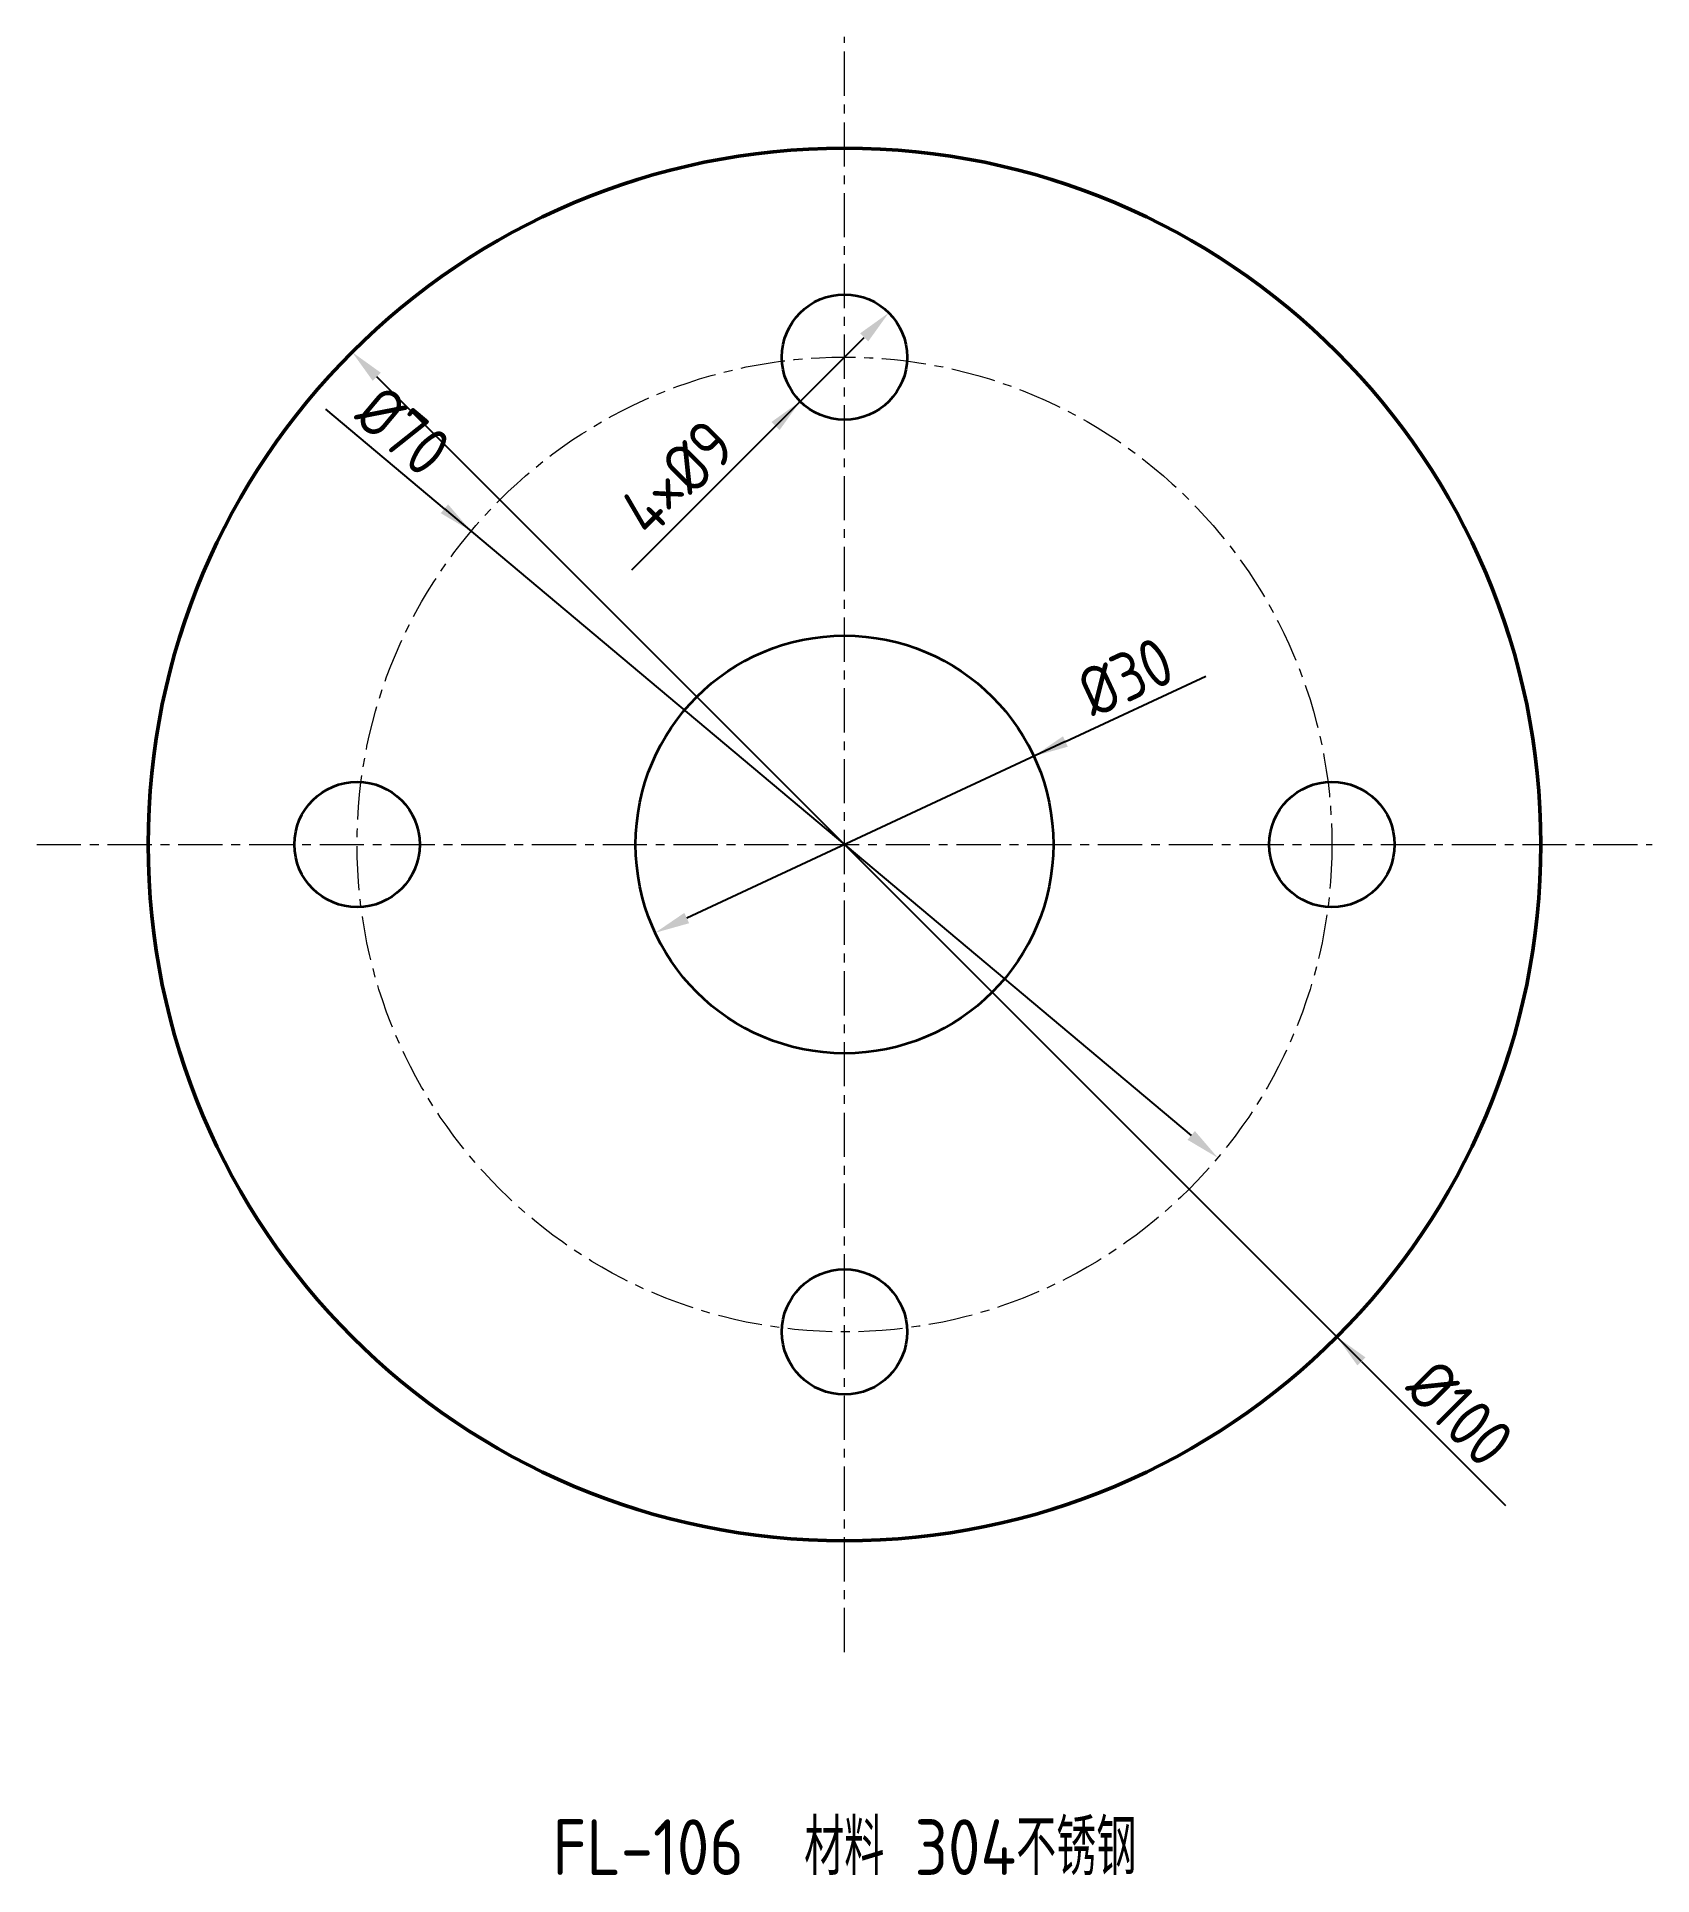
# Model space of a CAD drawing. Header units: millimetres. Extents: x -58 to 58, y -74 to 58.
import ezdxf
from ezdxf.enums import TextEntityAlignment as Align

# ---------------------------------------------------------------- set-up
doc = ezdxf.new("R2010")
doc.units = ezdxf.units.MM
doc.linetypes.add('CENTER', pattern=[5.08, 3.175, -0.635, 0.635, -0.635])
doc.layers.add('BORE', color=7, linetype='Continuous')
for name, color, linetype, lineweight in [('CENTER', 1, 'CENTER', 18), ('DIM', 3, 'Continuous', 18), ('HOLES', 7, 'Continuous', 35), ('OUTLINE', 7, 'Continuous', 50), ('TEXT', 7, 'Continuous', 25)]:
    doc.layers.add(name, color=color, linetype=linetype, lineweight=lineweight)
doc.styles.get("Standard").update_dxf_attribs({"font": 'gbenor.shx', "bigfont": 'gbcbig.shx'})
doc.dimstyles.new('AGENTCAD', dxfattribs={"dimtxt": 3.5, "dimasz": 2.5, "dimexe": 1.25, "dimexo": 0.625, "dimtad": 1, "dimdsep": 46, "dimtxsty": 'Standard', "dimcen": 2.5, "dimazin": 3, "dimtfac": 1, "dimtmove": 0, "dimatfit": 3})

msp = doc.modelspace()

# ---------------------------------------------------------------- linework, layer by layer
at = {"layer": 'BORE', "lineweight": 35}
msp.add_circle((0, 0), 15, dxfattribs=at)
at = {"layer": 'CENTER', "linetype": 'CENTER'}
for p, q in [((0, -58), (0, 58)), ((-58, 0), (58, 0))]:
    msp.add_line(p, q, dxfattribs=at)
msp.add_circle((0, 0), 35, dxfattribs=at)
at = {"layer": 'HOLES'}
for centre in [(0, 35), (-35, 0), (35, 0), (0, -35)]:
    msp.add_circle(centre, 4.5, dxfattribs=at)
at = {"layer": 'OUTLINE'}
msp.add_circle((0, 0), 50, dxfattribs=at)

# ---------------------------------------------------------------- texts
at = {"layer": 'TEXT'}
msp.add_text('FL-106  材料 304不锈钢', height=4, dxfattribs=at).set_placement((0, -70), align=Align.TOP_CENTER)

# ---------------------------------------------------------------- dimensions: what is measured, and where the dimension line sits
at = {"layer": 'DIM'}
for p1, p2, text in [((3.182, 38.182), (-3.182, 31.818), '4×Ø9'), ((-35.355, 35.355), (35.355, -35.355), 'Ø100'), ((26.812, -22.498), (-26.812, 22.498), 'Ø70'), ((-13.595, -6.339), (13.595, 6.339), 'Ø30')]:
    msp.add_diameter_dim_2p(p1=p1, p2=p2, text=text, dimstyle='AGENTCAD', override={"dimtxt": 3.5}, dxfattribs=at).render()

doc.saveas('drawing.dxf')
